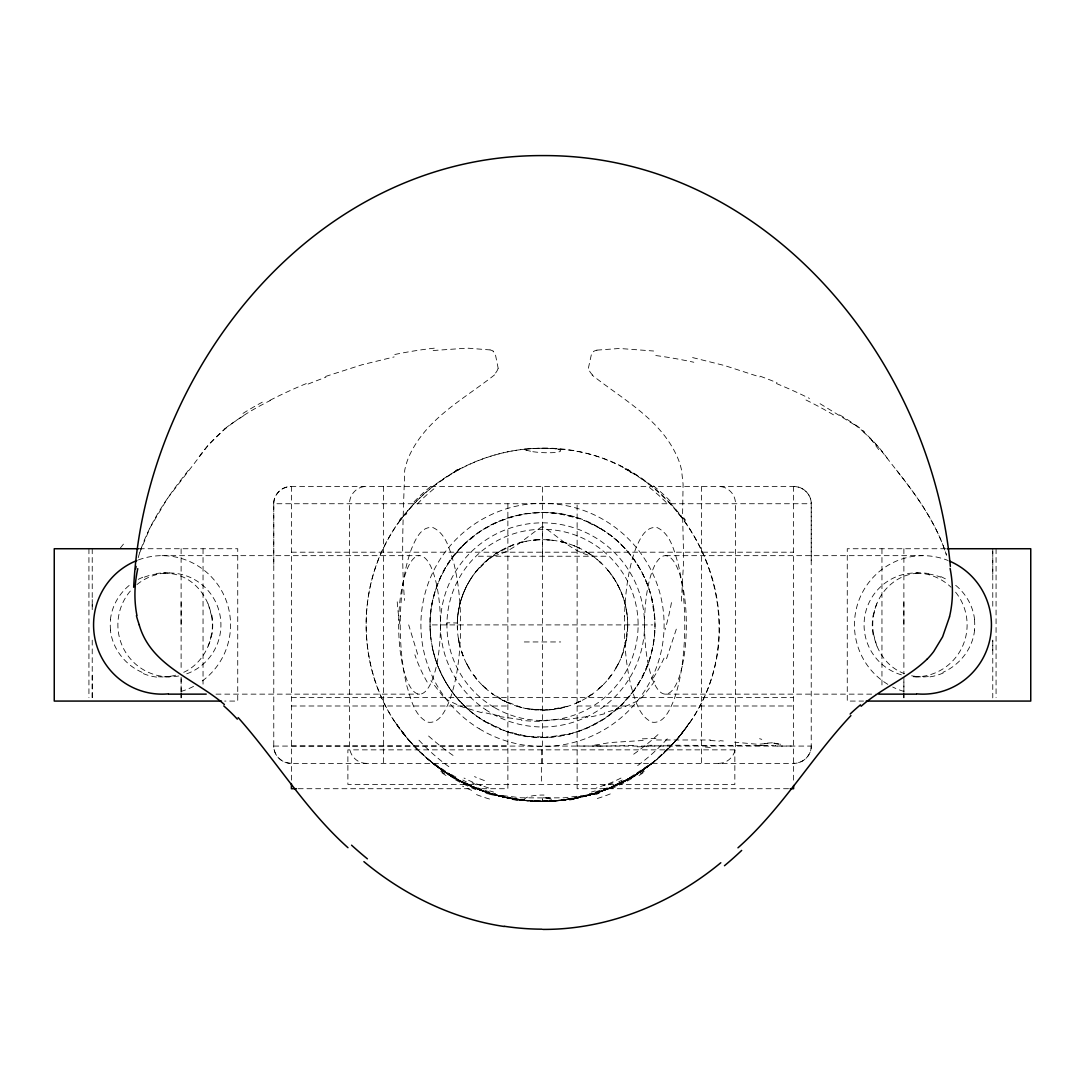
<?xml version="1.0" encoding="UTF-8"?>
<svg xmlns="http://www.w3.org/2000/svg" width="1085" height="1085" viewBox="0 0 1085 1085"><rect width="100%" height="100%" fill="white"/><g stroke="black" fill="none" stroke-linecap="round" stroke-linejoin="round"><path stroke-width="0.75" stroke-dasharray="5 3.75" d="M92.225 697.682L92.225 675.684M92.225 609.675L92.225 599.517M181.114 697.682L181.114 692.61M181.114 690.914L181.114 675.684M181.114 624.906L181.114 599.517M273.773 564.322L273.773 503.738C273.569 494.367 282.1 486.189 291.404 486.419L793.596 486.419C802.9 486.189 811.431 494.367 811.227 503.738L811.227 746.073C811.431 755.445 802.9 763.609 793.596 763.379L291.404 763.379C282.1 763.609 273.569 755.445 273.773 746.073L273.773 503.738L811.227 503.738L811.227 564.322M446.884 624.906L446.911 622.776L457.3 623.007C457.761 602.541 465.845 582.401 479.678 567.306L475.244 572.554L489.661 558.043L484.778 562.206L500.985 550.475L495.886 553.567L513.368 544.819L508.268 546.867M544.697 801.449L542.5 801.462L542.514 797.923L564.078 797.8L584.584 795.332M542.5 763.379L542.5 486.419M542.514 556.225L542.514 526.428C558.965 536.641 573.843 553.581 593.875 556.225M903.886 697.682L903.886 692.61M903.886 690.914L903.886 677.379M903.886 624.906L903.886 599.517M992.775 650.295L992.775 640.136M992.775 574.128L992.775 550.434M506.193 731.331C566.167 753.777 638.658 713.699 651.841 651.149C663.803 604.372 641.398 551.668 599.354 527.893C623.549 541.985 642.035 565.448 650.105 592.261M476.044 715.612L485.646 721.918C438.598 695.593 417.128 633.22 437.947 583.513C460.718 520.163 544.792 492.102 601.076 528.924L583.893 520.352M627.455 631.633C629.286 608.97 621.596 585.792 606.583 568.716C618.545 582.414 625.977 599.964 627.442 618.097M430.352 616.7L430.175 619.603C431.233 596.736 439.493 574.304 453.503 556.185L451.78 558.449L464.448 543.951L462.983 545.389L480.031 531.406L494.421 523.255L509.855 517.301L525.994 513.68L542.5 512.445L558.341 513.571L578.929 518.521M654.825 630.195C653.767 653.075 645.507 675.507 631.497 693.627L633.22 691.362L620.552 705.86L622.017 704.423L604.969 718.406L585.534 728.794L569.828 733.975L546.609 737.285L548.02 737.217L526.659 736.227L506.071 731.29L483.924 720.888L501.107 729.459M627.727 624.906A85.227 85.227 0 0 1 499.887 698.713A85.227 85.227 0 0 1 499.887 551.099A85.227 85.227 0 0 1 627.727 624.906L625.326 644.938L626.56 638.929L621.149 657.741L623.102 652.573M681.394 601.131L683.699 559.67L682.587 514.941L683.089 484.195L681.543 470.076A168.487 103.034 -3 0 0 676.348 454.913C659.232 418.403 622.193 399.022 592.071 375.057M110.412 619.698C111.877 605.606 119.73 592.505 130.987 584.001M974.588 630.1C972.702 648.586 959.805 665.037 942.892 672.347M498.246 368.642L495.262 353.818L493.065 351.133M211.385 634.467C208.808 650.824 198.189 666.082 182.823 672.727M873.615 615.344C876.585 594.743 893.172 576.447 914.112 573.572A45.828 39.155 18.4 0 1 921.802 572.907M780.074 745.151L780.129 744.256A35.412 5.452 18.5 0 0 780.237 744.093M676.308 629.151L666.529 658.731M138.202 557.69C147.818 524.204 168.351 495.438 189.821 468.557M208.13 646.077C220.974 617.297 203.465 577.817 170.887 573.572A45.828 39.155 -18.4 0 0 163.198 572.907M876.87 603.735C865.911 629.354 877.399 663.789 904.456 673.677M139.707 552.672L150.096 527.622L167.483 498.408L208.537 444.877L224.975 428.697M684.16 730.286C775.504 612.076 676.959 435.79 529.833 448.797M471.31 578.047C461.328 593.237 456.419 611.614 457.409 629.748L457.3 623.007M684.689 729.581C766.566 624.241 693.03 458.765 559.806 449.19C499.059 442.721 436.265 470.659 400.392 520.108M654.77 681.19L642.74 696.638A41.094 35.859 13.1 0 1 636.447 701.452L623.59 707.217L604.277 712.913M646.945 767.258C663.559 755.16 677.786 739.984 689.3 723.003L678.979 736.918L667.763 749.328M689.3 723.003C678.871 738.492 666.027 752.353 651.366 763.908M400.826 519.539C354.375 580.082 354.619 670.693 401.369 730.992M400.84 519.525L402.223 517.694M680.539 734.993L684.12 730.341M683.862 730.693L681.936 733.229M199.179 456.636C216.878 431.423 243.054 414.022 270.341 400.487M681.57 733.691L680.824 734.626M403.525 515.999L415.148 502.613M682.628 732.334L677.23 739.021L678.016 738.085M678.979 736.918L680.444 735.115L674.544 742.113M679.658 736.091L678.084 737.99M676.348 740.051L677.176 739.088M675.453 741.082L676.308 740.106M494.597 374.867C465.045 398.195 429.212 416.884 411.229 451.78A169.165 103.509 3.4 0 0 404.705 470.375C403.362 513.544 400.975 557.215 404.542 600.425M650.824 764.328L667.343 749.749L675.372 741.177L653.699 762.05M638.55 773.062L657.103 759.215M652.641 762.904L645.833 768.072M432.305 486.948L454.222 471.989M651.258 763.989L650.457 764.613M622.41 782.353L654.513 761.385L637.709 773.605M635.959 774.704L649.712 765.196M649.752 765.156L645.711 768.153M636.325 775.192A21.849 1.614 -38.4 0 1 636.637 774.5L654.513 761.385L642.768 770.241M630.412 778.026L637.397 773.795A78.296 20.493 -23.9 0 0 638.509 773.076L649.21 765.576M542.514 526.428C526.049 536.641 511.171 553.594 491.152 556.225M634.183 775.789L654.513 761.385M232.041 423.367L246.539 413.819M642.89 770.147L643.486 769.74L642.198 770.621M632.46 776.833L643.12 769.984L630.385 778.04L631.022 777.674M641.045 771.408L641.75 770.933M635.254 775.138L630.846 777.782L641.181 771.313M631.361 777.484L641.601 771.028M638.36 773.171L618.247 784.387M637.424 773.781L638.156 773.307M632.867 776.589L638.441 773.13M631.809 777.213L636.746 774.215M633.64 776.128L632.758 776.643M613.256 786.666L625.733 780.617L640.598 771.706M628.961 778.84L626.764 780.061L633.125 776.426L604.698 790.151M629.748 778.406L629.097 778.772L633.125 776.426M603.64 790.545L633.884 775.978L621.135 782.99L626.384 780.264M607.505 789.066L605.064 790.016L633.274 776.345M455.768 471.121L458.426 469.642M622.492 782.312L633.477 776.223M628.093 779.328L628.866 778.894M627.049 779.898L627.754 779.518L625.733 780.617L630.087 778.216M625.733 780.617L629.558 778.515M626.967 779.952L627.645 779.572M458.195 469.764L459.294 469.181M458.643 469.534L460.325 468.639M624.797 781.119L625.543 780.725L606.162 789.595L589.616 795.061M623.251 781.919L624.974 781.024M623.522 781.783L622.058 782.529M138.215 579.349L144.115 576.623M620.945 783.085L621.719 782.692M620.159 783.465L614.286 786.218M619.996 783.546L616.334 785.296M624.363 781.336L603.586 790.558M616.7 785.12L617.473 784.753M618.002 784.509L601.687 791.25M612.388 787.045L614.544 786.096L586.795 795.82L558.694 800.73M611.642 787.357L614.544 786.096L607.79 788.958L611.37 787.479M600.846 791.548L599.232 792.104L611.926 787.249M608.997 788.47L608.197 788.795M606.406 789.5L591.108 794.64L575.999 798.262M604.616 790.178L581.424 797.122M603.179 790.707L604.264 790.314M602.446 790.979L604.06 790.395M325.541 376.468L362.037 364.763L394.153 356.924M598.947 792.199L606.61 789.419M602.406 790.992L600.507 791.67M555.194 801.015L575.145 798.424L601.429 791.345M599.11 792.145L587.853 795.536M598.662 792.294L599.639 791.969L595.041 793.474M601.782 791.223L582.102 796.973M599.408 792.036L598.147 792.47M601.985 791.141L585.398 796.173M590.633 794.776L596.967 792.864L590.606 794.79L594.607 793.596L593.956 793.8M597.252 792.755L576.949 798.072L549.051 801.34M595.611 793.284L596.492 792.999L591.773 794.451M596.886 792.877L559.806 800.622L540.628 801.462L544.114 801.462M592.952 794.098L596.343 793.054M591.135 794.64L592.464 794.247M589.914 794.979L591.501 794.518M588.748 795.305L590.823 794.722M588.952 795.251L590.362 794.857M586.741 795.834L589.494 795.102M587.582 795.617L589.074 795.21M588.206 795.454L583.852 796.553M585.208 796.227L586.578 795.875M584.774 796.336L586.144 795.983M596.804 350.143L619.467 348.475L653.618 351.011M582.998 796.756L584.598 796.376M583.988 796.526L582.631 796.851M175.811 675.195L170.887 676.24M594.933 793.406L593.929 793.637M580.57 797.312L558.897 800.703L537.306 801.395M580.733 797.272L580.448 797.339M574.928 798.465L569.625 799.374L579.729 797.502L573.328 798.75M578.97 797.665L579.729 797.502L575.742 798.316M578.454 797.773L579.838 797.475M576.271 798.207L578.156 797.828M576.962 798.072L577.776 797.909M575.145 798.424L579.173 797.611M575.932 798.275L559.806 800.622L577.627 797.936M573.436 798.736L575.294 798.397L551.628 801.232L559.345 800.662M573.762 798.682L574.494 798.546M586.836 716.656L564.81 719.721M568.703 799.509L572.934 798.818L559.806 800.622L573.911 798.655M560.267 800.567L560.674 800.472A17.699 0.976 13.3 0 0 560.592 800.323M567.048 799.753L550.719 801.272L532.559 801.191M433.146 350.523L467.31 348.136L489.959 349.912M565.244 799.998L536.261 801.354M524.665 449.244L528.992 448.864M764.993 743.673L759.202 744.188A6.279 1.126 0 0 1 757.235 744.242L734.572 742.181M558.3 800.757L556.93 800.879M767.109 743.496L767.949 743.428M762.579 745.558L773.51 745.327M542.514 797.923L520.949 797.8L500.429 795.332M643.161 740.472L610.204 742.547L593.902 745.273A10.321 1.031 -4.8 0 0 594.065 745.693L601.171 746.073L577.125 745.992M551.397 801.245L545.267 801.449M549.539 801.327L529.06 800.961M553.892 801.096L531.121 801.096L503.793 797.177L504.525 797.339M656.506 739.984L710.485 739.984M548.02 801.381L546.406 801.422M774.012 743.13L780.061 744.039M758.957 745.721L667.397 745.192M633.504 745.544L602.636 746.073M546.854 720.711L542.92 720.738M647.013 745.327L653.807 745.259M777.647 746.06L793.596 745.992M139.328 548.739L237.737 548.739L237.737 701.073L224.622 701.073M945.672 548.739L847.263 548.739L847.263 701.073L863.552 701.073M291.404 552.197L793.596 552.197M162.058 555.669L419.57 555.669A69.237 20.913 -90 0 1 437.675 659.531A69.237 20.913 -90 0 1 401.45 659.531A69.237 20.913 -90 0 1 419.57 555.669M665.43 555.669L922.942 555.669M478.377 556.225L606.651 556.225M169.396 572.975L163.198 572.975A45.272 38.667 -18.3 0 0 156.647 573.504M915.604 572.975L921.802 572.975A45.272 38.667 18.3 0 1 928.353 573.504M432.332 624.906L652.682 624.906M524.299 641.954L560.701 641.954M169.396 676.837L163.198 676.837A45.828 39.019 18.1 0 0 170.86 676.172M915.604 676.837L921.802 676.837A45.828 39.019 -18.1 0 1 914.14 676.172M216.01 694.142L419.57 694.142M665.43 694.142L875.514 694.142M291.404 697.601L793.596 697.601M291.404 705.996L507.875 705.996M577.125 705.996L793.596 705.996M291.404 745.992L507.875 745.992M273.773 746.073L811.227 746.073M298.172 788.714L507.875 788.714L507.875 503.738M788.524 788.714L577.125 788.714L577.125 503.738M542.351 720.738L539.489 720.711M538.933 801.435L540.059 801.449M539.503 801.435L517.965 799.753L501.026 796.526M522.048 800.215L536.817 801.381M531.013 801.096L531.758 801.137M530.212 800.974L534.295 801.272M527.961 800.866L507.753 798.017M528.829 800.933L524.882 800.581M525.316 800.635L528.49 800.906M720.06 740.675L723.315 740.974M560.335 449.244L559.874 449.204C490.42 441.676 419.149 479.76 386.789 541.673C354.904 600.208 360.396 676.253 400.324 729.608M521.465 719.68L499.331 716.548M517.26 799.659L542.5 801.462L516.582 799.55M528.137 708.912L548.291 709.929L568.12 706.186C550.949 711.557 532.125 711.367 515.09 705.603M497.445 795.617L483.544 791.331L505.176 797.475L525.194 800.622L489.443 793.311M519.783 799.998L513.924 799.075M512.039 798.818L525.194 800.622L508.58 798.18L509.408 798.343L492.536 794.247M509.719 798.397L525.194 800.622L509.719 798.397L515.633 799.414M524.706 800.567L524.367 800.499A17.699 1.004 -12.9 0 1 524.299 800.418M515.131 799.333L517.057 799.618L514.032 799.157L516.84 799.591M514.71 799.265L505.854 797.556M512.134 798.831L516.311 799.509M513.815 799.116L512.988 798.98M511.32 798.696L510.899 798.614M514.317 799.197L486.46 792.335M911.631 675.779L914.112 676.24M507.387 797.936L511.686 798.763M530.565 451.224L526.211 450.221M508.743 798.221L485.551 792.036L496.265 795.305L491.925 794.071M505.284 797.502L509.272 798.316M503.793 797.177L508.051 798.072L493.973 794.668M491.098 793.637L490.094 793.406M504.349 797.299L505.067 797.448M692.596 357.575L724.699 365.577L759.853 376.97M502.64 796.905L504.796 797.394M502.911 796.973L497.879 795.671M503.128 797.027L485.917 792.159M500.85 796.485L498.788 795.97M501.284 796.593L492.916 794.356M481.821 712.723L462.346 706.932L449.298 701.059A41.216 35.886 -12.3 0 1 442.911 696.15M496.971 795.495L498.49 795.902M496.442 795.346L497.283 795.576M500.036 796.281L479.692 789.921L493.906 794.654M489.647 793.366L493.241 794.464L488.915 793.135M492.075 794.111L487.45 792.66M488.521 793.013L489.945 793.46M480.723 790.3L486.568 792.375M521.573 707.515L502.721 700.273L508.268 702.944L491.342 693.057L495.886 696.245M458.141 780.006L485.768 792.104M482.608 791.006L484.222 791.575M482.744 791.046L484.507 791.67M472.626 787.059L470.47 786.11L491.247 793.867L465.017 783.56M483.327 791.25L482.974 791.128A51.673 14.105 21.7 0 0 487.64 792.796M457.26 779.532L486.066 792.213M482.554 790.979L479.719 789.934M482.011 790.789L477.753 789.161M480.316 790.151L481.821 790.721L460.989 781.525M478.485 789.46L480.655 790.273M454.425 777.931L478.851 789.595L477.82 789.188M458.263 780.074L456.229 778.962L479.285 789.758M455.686 778.65L454.927 778.216L478.851 789.595M476.451 788.646L475.257 788.158M475.705 788.347L474.226 787.737M940.885 576.623L948.67 580.421M473.074 787.249L474.647 787.913L473.033 787.222M473.643 787.479L475.108 788.103M471.839 786.706L469.1 785.486L474.579 787.886M470.47 786.11L474.308 787.764M472.341 786.923L453.421 777.348M468.652 785.282L469.629 785.73M142.108 672.347C125.195 665.037 112.297 648.586 110.412 630.1M458.467 780.183L474.932 788.022M465.628 783.858L467.174 784.591M465.221 783.655L465.994 784.021M463.702 782.909L464.461 783.289M464.068 783.085L462.522 782.312M462.441 782.271L453.855 777.606M461.478 781.783L462.956 782.529L444.619 771.855M459.036 780.495L463.878 782.99L447.427 773.686A19.991 1.207 37.6 0 1 448.146 774.582M462.603 782.353L442.87 770.675M459.972 780.997L460.786 781.417M624.838 468.72L625.53 469.086M460.23 781.132L459.701 780.847M625.326 468.978L629.259 471.134M626.14 469.412L626.818 469.778M456.148 778.908L457.572 779.695M456.446 779.071L441.893 769.997L450.655 775.707M455.456 778.515L456.812 779.288M456.677 779.206L453.164 777.199M451.129 775.978L459.267 780.617L427.91 759.229M820.057 403.715L854.451 424.764M630.792 472.002L642.957 479.706M454.005 777.687L445.406 772.371M451.536 776.236L454.629 778.04M451.889 776.44L453.354 777.308L451.36 776.128M410.469 742.14L395.7 723.003C411.757 747.05 433.81 766.932 459.267 780.617L440.564 769.075M452.255 776.657L451.374 776.141M449.38 774.907L453.204 777.226L447.617 773.808A78.296 20.479 23.9 0 1 446.505 773.076L441.785 769.93L443.317 770.974M448.905 774.609L453.204 777.226L448.268 774.215M449.977 775.287L435.275 765.183L421.4 753.383M431.328 762.063L417.657 749.749L404.474 735.006C417.372 751.186 433.308 764.857 450.831 775.802M839.505 414.85C858.56 425.496 874.686 440.51 887.259 458.25M446.586 773.144L447.305 773.605M436.333 765.983L446.572 773.13M441.717 769.875L443.236 770.92M441.269 769.563L442.287 770.269M437.987 767.217L447.617 773.808L430.487 761.385L433.335 763.677M440.673 769.143L437.065 766.525M644.938 481.103L652.722 486.975M438.584 767.651L434.963 764.939M438.055 767.258L432.508 763.026M435.275 765.183L439.303 768.166M437.282 766.688L433.552 763.84M440.998 769.373L430.487 761.385L433.959 764.166M433.118 763.501L433.647 763.921M955.695 585.33C966.057 593.82 973.191 606.325 974.588 619.698M471.5 712.113C451.374 695.77 437.228 672.28 432.21 646.836M863.131 431.464L877.941 446.437L905.27 481.442C922.264 503.752 937.752 527.771 946.391 554.652M442.883 696.177L430.894 680.688M420.044 752.095L411.405 743.171M417.25 749.355L409.642 741.191M669.852 502.613L681.489 516.012M401.341 730.965L407.784 739.034M401.626 731.344L406.387 737.366M404.095 734.531L402.603 732.619M896.549 470.185L900.238 474.918M901.499 476.532C920.039 500.511 937.454 526.184 946.513 555.371M682.804 517.708L683.645 518.82M683.97 519.254L684.798 520.38M395.7 723.003L406.021 736.918M417.63 654.282L408.692 624.906M876.87 646.077L873.615 634.467M208.13 603.735L211.385 615.344M651.583 597.577L654.811 619.386M588.368 368.249L591.488 354.036L593.698 351.35A43.631 9.345 8.7 0 1 596.94 350.184M430.596 635.932L430.053 624.906M542.514 800.486L542.5 799.279M996.071 548.739L996.071 697.682M992.775 548.739L992.775 609.675M992.775 640.774L992.775 697.899M903.886 548.739L903.886 673.988M903.886 682.031L903.886 691.552M903.886 693.139L903.886 697.899M881.956 548.739L881.956 687.524M793.596 486.419L793.596 783.546M701.52 486.419L701.52 763.379M541.361 749.857L541.361 784.482M383.48 486.419L383.48 763.379M291.404 486.419L291.404 780.63M203.044 548.739L203.044 684.147M181.114 548.739L181.114 670.923M181.114 678.857L181.114 691.552M181.114 693.139L181.114 697.899M92.225 548.739L92.225 609.038M92.225 640.136L92.225 697.899M88.929 548.739L88.929 697.682M793.596 486.541A17.468 17.468 0 0 1 811.336 503.738M811.336 746.073A17.468 17.468 0 0 1 793.596 763.27M291.404 763.27A17.468 17.468 0 0 1 273.664 746.073M273.664 503.738A17.468 17.468 0 0 1 291.404 486.541M718.528 763.379A17.306 16.994 -90 0 0 735.522 746.073L735.522 503.738A17.306 16.994 -90 0 0 718.528 486.419M366.472 763.379A17.306 16.994 90 0 1 349.478 746.073L349.478 503.738A17.306 16.994 -90 0 1 366.472 486.419M705.304 747.022A129.413 9.914 4.5 0 1 711.909 747.646M710.119 740.499A89.39 22.826 0.7 0 1 719.491 741.163M642.334 738.858A349.261 95.805 -0.2 0 1 655.923 738.356M637.22 746.819A161.272 9.982 -0.4 0 1 649.169 746.643M654.201 745.87A187.23 21.931 0 0 1 667.411 745.815M761.046 745.612A16.994 1.695 0.5 0 1 758.876 745.693M762.226 745.503A15.773 1.709 0.7 0 1 760.816 745.571M774.907 745.463A20.154 0.841 6.6 0 1 775.761 745.666M761.778 739.36A53.83 3.011 19.9 0 1 759.595 738.695M778.664 744.229A69.196 7.948 31.5 0 1 772.289 742.588M767.393 743.103A31.845 6.822 0 0 1 773.768 742.764M764.789 743.605A22.297 3.92 -0.7 0 1 766.932 743.415M509.15 797.977A176.34 175.797 5.6 0 0 542.514 801.164A176.34 175.797 -5.7 0 0 575.877 797.977M494.136 795.278A26.447 2.333 7.3 0 1 486.189 793.393M495.669 793.664A29.024 3.486 4.3 0 1 494.258 793.42M488.453 794.017A45.028 13.793 -9.4 0 1 485.944 793.121M477.075 789.744A62.021 2.428 15.1 0 1 477.658 789.527M483.327 790.856A27.098 3.16 19 0 1 482.31 790.49M598.839 793.393A26.46 2.346 -7.3 0 1 590.877 795.278M590.755 793.42A29.024 3.486 -4.3 0 1 589.345 793.65M599.11 793.121A45.028 13.807 9.4 0 1 596.601 794.017M607.356 789.514A62.021 2.428 -15.1 0 1 607.939 789.731M602.717 790.477A27.098 3.16 -19 0 1 601.687 790.843M493.607 792.064A98.911 52.134 20.7 0 1 489.796 790.897M488.643 787.995A132.628 94.422 22.7 0 1 479.773 784.767M475.881 789.568A145.634 121.479 23.9 0 1 453.435 778.65M446.016 775.531A44.553 13.223 29.7 0 1 441.907 772.791M443.345 771.788A20.927 2.929 31.6 0 1 441.568 770.567M465.913 783.668A58.902 20.059 24.7 0 1 463.146 782.312M468.137 783.953A69.738 26.067 24.6 0 1 466.279 783.085M476.546 784.808A108.039 62.455 24.4 0 1 472.029 782.855M481.699 789.337A134.092 100.281 25.5 0 1 477.712 787.805M595.217 790.884A98.911 52.134 -20.7 0 1 591.406 792.05M605.24 784.767A132.628 94.422 -22.8 0 1 596.357 787.981M631.578 778.637A145.634 121.479 -23.9 0 1 609.133 789.568M643.107 772.791A44.566 13.237 -29.7 0 1 638.997 775.517M643.446 770.553A20.941 2.929 -31.6 0 1 641.669 771.774M636.868 774.582A19.991 1.207 -37.6 0 1 637.654 773.659M621.868 782.299A58.902 20.059 -24.7 0 1 619.101 783.668M618.735 783.072A69.738 26.067 -24.6 0 1 616.877 783.953M612.998 782.855A108.039 62.455 -24.4 0 1 608.468 784.794M607.302 787.805A134.092 100.281 -25.5 0 1 603.314 789.337M443.236 770.309A21.09 1.75 34.4 0 1 438.774 767.136M454.886 778.935A48.215 13.712 32.1 0 1 449.475 775.721M473.196 787.005A56.84 20.222 22.9 0 1 468.856 785.079M517.654 800.269A19.544 2.17 13.1 0 1 510.601 799.225M646.24 767.122A21.09 1.763 -34.4 0 1 641.777 770.296M635.539 775.721A48.215 13.725 -32.1 0 1 630.127 778.922M616.158 785.065A56.84 20.222 -22.9 0 1 611.818 786.991M574.413 799.225A19.544 2.17 -13.1 0 1 567.36 800.269M489.199 791.765A121.127 81.361 22.3 0 1 484.67 790.246M481.197 785.689A148.754 121.574 23.8 0 1 464.027 778.053M444.524 773.713A29.96 6.551 30.6 0 1 440.713 771.096M448.376 774.5A21.849 1.614 38.3 0 1 448.688 775.205M466.333 781.824A49.395 11.433 25.4 0 1 462.752 780.034M489.498 799.035A126.62 95.778 25.6 0 1 474.755 793.922M600.344 790.233A121.127 81.361 -22.3 0 1 595.814 791.765M620.986 778.053A148.767 121.574 -23.8 0 1 603.816 785.676M644.3 771.082A29.96 6.551 -30.6 0 1 640.489 773.7M622.261 780.02A49.395 11.433 -25.4 0 1 618.681 781.81M610.258 793.922A126.62 95.792 -25.6 0 1 595.516 799.035M484.425 780.603A76.275 23.219 22 0 1 474.511 776.616M451.414 775.165A77.103 22.69 22.7 0 1 447.793 772.913M441.351 769.129A18.92 1.18 35 0 1 437.675 766.458M455.998 777.172A48.445 11.582 31.9 0 1 451.252 774.378M464.977 783.967A88.265 42.573 21.4 0 1 462.156 782.57M471.636 790.368A61.465 24.887 22.3 0 1 462.522 786.164M492.061 793.949A170.738 161.963 39.8 0 1 487.667 792.579M517.192 799.984A17.862 1.438 12.4 0 1 513.49 799.442M887.815 684.35A69.237 68.491 -90 0 1 861.49 594.309A69.237 68.491 -90 0 1 948.141 560.525M904.09 691.47A69.237 68.491 -90 0 1 892.697 687.036M138.419 559.914A69.237 68.491 90 0 1 223.266 593.807A69.237 68.491 90 0 1 199.545 682.858M193.523 686.412A69.237 68.491 90 0 1 180.91 691.47M901.418 674.829A51.931 51.524 -90 0 1 870.862 599.137A51.931 51.524 -90 0 1 951.07 587.243M955.6 592.179A51.931 51.524 -90 0 1 910.966 676.62M974.466 619.725A44.946 41.108 -90 0 1 974.466 630.087M943.191 672.985A46.845 41.854 -19.3 0 1 928.407 677.094M928.367 676.525A45.272 38.884 -18.6 0 1 921.802 676.945M873.086 634.657A41.094 29.349 -89.7 0 1 873.14 615.168M928.326 573.951A46.547 40.172 18.8 0 1 940.668 577.152M136.927 584.584A51.931 51.524 -90 0 1 214.694 600.154A51.931 51.524 -90 0 1 185.196 674.341M178.781 675.969A51.931 51.524 -90 0 1 131.136 590.131M110.534 630.087A44.946 41.108 -90 0 1 110.534 619.725M156.593 677.094A46.845 41.854 19.3 0 1 141.809 672.985M163.198 676.945A45.272 38.884 18.6 0 1 156.633 676.525M211.86 615.168A41.094 29.349 89.7 0 1 211.914 634.657M144.332 577.152A46.547 40.172 -18.8 0 1 156.674 573.951M399.836 624.173A343.308 253.605 25.7 0 1 397.069 599.245M497.988 368.683A72.112 20.941 -11.4 0 1 493.824 374.922M490.081 349.872A43.644 9.399 -8.6 0 1 493.146 351.12M394.791 354.483A281.449 143.518 -23 0 1 434.285 348.177M308.113 384.076A167.687 54.833 -19.7 0 1 325.866 377.241M269.948 400.324A174.183 59.675 -19.6 0 1 307.313 383.168M242.986 413.399A156.376 51.619 -19.9 0 1 262.285 402.182M224.866 428.724A98.084 23.884 -23.6 0 1 231.919 423.394M123.446 544.127A217.556 2.292 -51.2 0 1 119.567 548.983M878.755 449.624A217.57 6.293 50.1 0 1 871.526 439.9M855.699 424.94A98.694 24.562 23.5 0 1 864.338 431.721M806.006 399.999A160.431 49.096 21 0 1 834.596 415.487M776.372 383.52A174.332 59.295 19.9 0 1 809.491 398.439M760.151 376.21A166.914 56.027 19.9 0 1 777.023 382.734M655.801 355.541A281.449 137.415 22.5 0 1 693.803 362.254M592.641 375.098A72.437 21.185 11.7 0 1 588.531 368.276M671.452 602.609A339.415 237.167 -33.5 0 1 665.01 629.842M663.979 658.175A195.422 154.477 -12.8 0 1 651.895 680.132M604.657 713.754A220.648 162.682 -0.5 0 1 587.134 717.538M564.702 719.043A177.614 136.127 0.1 0 1 546.84 720.033M539.476 721.389A177.167 137.225 0.2 0 1 521.356 720.345M499.561 715.815A220.458 160.851 1.1 0 1 482.147 712.031M427.151 682.031A197.836 161.556 6.1 0 1 414.89 654.798M526.89 450.329A18.065 1.044 10.7 0 1 524.408 449.19M558.246 449.326A18.079 2.726 3 0 1 553.77 452.594A18.079 2.726 3 0 1 530.253 451.265M546.731 798.194A18.364 1.058 10.9 0 1 552.645 799.496M548.386 797.923A17.604 3.526 1.1 0 1 550.231 798.099M543.192 797.8A18.079 4.055 0.5 0 1 548.223 798.045M524.584 800.418A18.119 4.72 0 0 1 544.019 795.061M405.627 514.955A23.667 1.56 -50.4 0 1 406.834 513.422M417.264 504.023A110.656 67.039 -39.8 0 1 435.627 487.463M455.442 470.632A26.067 3.458 -33.1 0 1 457.748 469.357M453.516 472.816A27.288 2.984 -32.5 0 1 454.913 472.016M414.05 501.867A111.077 71.203 -39.4 0 1 431.491 485.89M399.443 520.258A21.13 2.455 -49 0 1 401.192 517.843M678.179 513.449A23.707 1.573 50.4 0 1 679.386 514.968M649.4 487.463A110.67 67.08 39.8 0 1 667.75 504.01M627.266 469.371A26.081 3.458 33.1 0 1 629.571 470.646M630.1 472.029A27.301 2.984 32.5 0 1 631.497 472.829M653.523 485.917A111.104 71.23 39.4 0 1 670.95 501.88M683.821 517.87A21.171 2.468 49 0 1 685.571 520.285M448.864 766.688A101.868 51.415 41.3 0 1 417.725 738.831M453.069 755.445A101.936 40.498 37.7 0 1 427.015 734.599M667.289 738.817A101.882 51.443 -41.3 0 1 636.163 766.675M657.985 734.599A101.936 40.511 -37.7 0 1 631.945 755.431M400.338 616.131C399.795 639.702 401.409 663.477 406.97 686.452C410.998 699.255 414.375 715.869 427.721 722.149C439.832 724.197 445.664 709.685 449.475 700.707C457.233 679.278 459.701 656.33 460.528 633.681C461.071 610.095 459.457 586.334 453.896 563.359C449.868 550.556 446.491 533.942 433.146 527.649C421.048 525.615 415.202 540.127 411.391 549.105C403.634 570.534 401.165 593.481 400.338 616.131M624.485 616.131C623.956 639.702 625.557 663.477 631.131 686.452C635.145 699.255 638.523 715.869 651.868 722.149C663.979 724.197 669.811 709.685 673.622 700.707C681.38 679.278 683.848 656.33 684.676 633.681C685.218 610.095 683.604 586.334 678.044 563.359C674.016 550.556 670.639 533.942 657.293 527.649C645.195 525.615 639.35 540.127 635.539 549.105C627.781 570.534 625.313 593.481 624.485 616.131M618.301 663.844L614.992 669.716L618.301 663.844M611.221 675.304L607.03 680.58L611.221 675.304M602.419 685.503L597.455 690.046L602.419 685.503M592.125 694.183L586.497 697.886L592.125 694.183M580.597 701.141L574.453 703.907L580.597 701.141M613.445 786.584L610.068 788.022L613.405 786.611M521.573 542.297L519.864 542.744L526.496 541.198L521.573 542.297M535.461 539.977L533.237 540.181L540.032 539.72L535.461 539.977M734.843 749.857L347.878 749.857L347.892 784.482L734.843 784.482L734.843 749.857M549.539 539.977L546.854 539.788L553.635 540.411L549.539 539.977M563.427 542.297L560.348 541.578L566.953 543.273L563.427 542.297M576.732 546.867L573.395 545.484L579.648 548.21L576.732 546.867M468.666 785.296L467.092 784.563L468.679 785.296M589.114 553.567L585.656 551.424L591.393 555.1L589.114 553.567M600.222 562.206L596.804 559.236L601.877 563.78L600.222 562.206M486.121 688.812L481.238 684.16L486.121 688.812M476.749 679.129L472.68 673.758L476.749 679.129M469.032 668.089L465.845 662.148L469.032 668.089M463.146 655.977L460.935 649.617L463.146 655.977M459.24 643.093L458.06 636.461L459.24 643.093M682.533 664.766A69.237 20.913 -90 0 0 667.316 555.94A69.237 20.913 -90 0 0 646.457 653.997A69.237 20.913 -90 0 0 682.533 664.766M494.706 707.691A95.602 95.602 0 0 0 638.116 624.906A95.602 95.602 0 0 0 494.719 542.107A95.602 95.602 0 0 0 494.706 707.691M479.245 728.754A121.588 121.588 0 0 0 664.074 627.767A121.588 121.588 0 0 0 484.208 518.196A121.588 121.588 0 0 0 479.245 728.754M484.005 720.928A112.433 112.433 0 0 0 654.906 627.55A112.433 112.433 0 0 0 488.603 526.239A112.433 112.433 0 0 0 484.005 720.928M485.293 709.427A102.058 102.058 0 0 0 644.3 632.189A102.058 102.058 0 0 0 497.906 533.101A102.058 102.058 0 0 0 485.293 709.427"/><path stroke-width="1.5" d="M133.686 587.27C144.549 370.799 313.958 154.612 542.92 155.589C763.881 154.518 931.215 357.399 950.365 566.384M135.625 568.893L136.127 566.411M949.524 616.85L942.621 636.786L933.71 651.529A194.595 118.835 28.2 0 1 927.227 659.07M850.898 715.612C811.227 757.913 781.675 809.084 737.963 847.819M927.187 659.056C907.657 678.125 881.481 688.256 861.097 706.281M720.806 862.751C671.14 903.886 607.844 929.709 542.92 929.411L542.92 929.411M138.677 548.739L54.25 548.739L54.25 701.073L221.448 701.073M947.151 548.739L1030.75 548.739L1030.75 701.073L866.25 701.073M168.582 694.142L206.231 694.142M878.769 694.142L916.418 694.142M296.476 788.714L291.404 788.714L291.404 783.546M790.219 788.714L793.596 788.714L793.596 785.486M504.281 926.509C452.513 918.805 403.973 894.962 363.895 861.639M224.392 704.518C195.191 679.034 150.923 666.122 139.219 624.906M347.973 847.697C305.333 809.6 275.888 759.988 238.144 717.592M949.416 561.053A69.237 68.491 -90 0 1 989.411 641.601A69.237 68.491 -90 0 1 916.784 693.871M168.216 693.871A69.237 68.491 90 0 1 95.426 640.923A69.237 68.491 90 0 1 136.859 560.525M136.927 615.493A287.701 172.759 -17.8 0 1 137.768 568.662M139.273 624.892A275.753 166.683 -17.3 0 1 136.412 615.629M223.781 705.915A266.164 181.629 -85.8 0 1 237.317 719.138M367.395 858.832A359.623 284.189 13.1 0 1 351.554 845.188M542.012 929.18A234.74 211.494 0.2 0 1 504.322 926.278M741.679 850.423A360.193 292.828 -10.3 0 1 724.468 865.721M850.138 714.052A265.784 183.758 84.2 0 1 860.486 704.857M950.094 568.337A286.725 173.546 16.8 0 1 949.497 616.836"/></g></svg>
